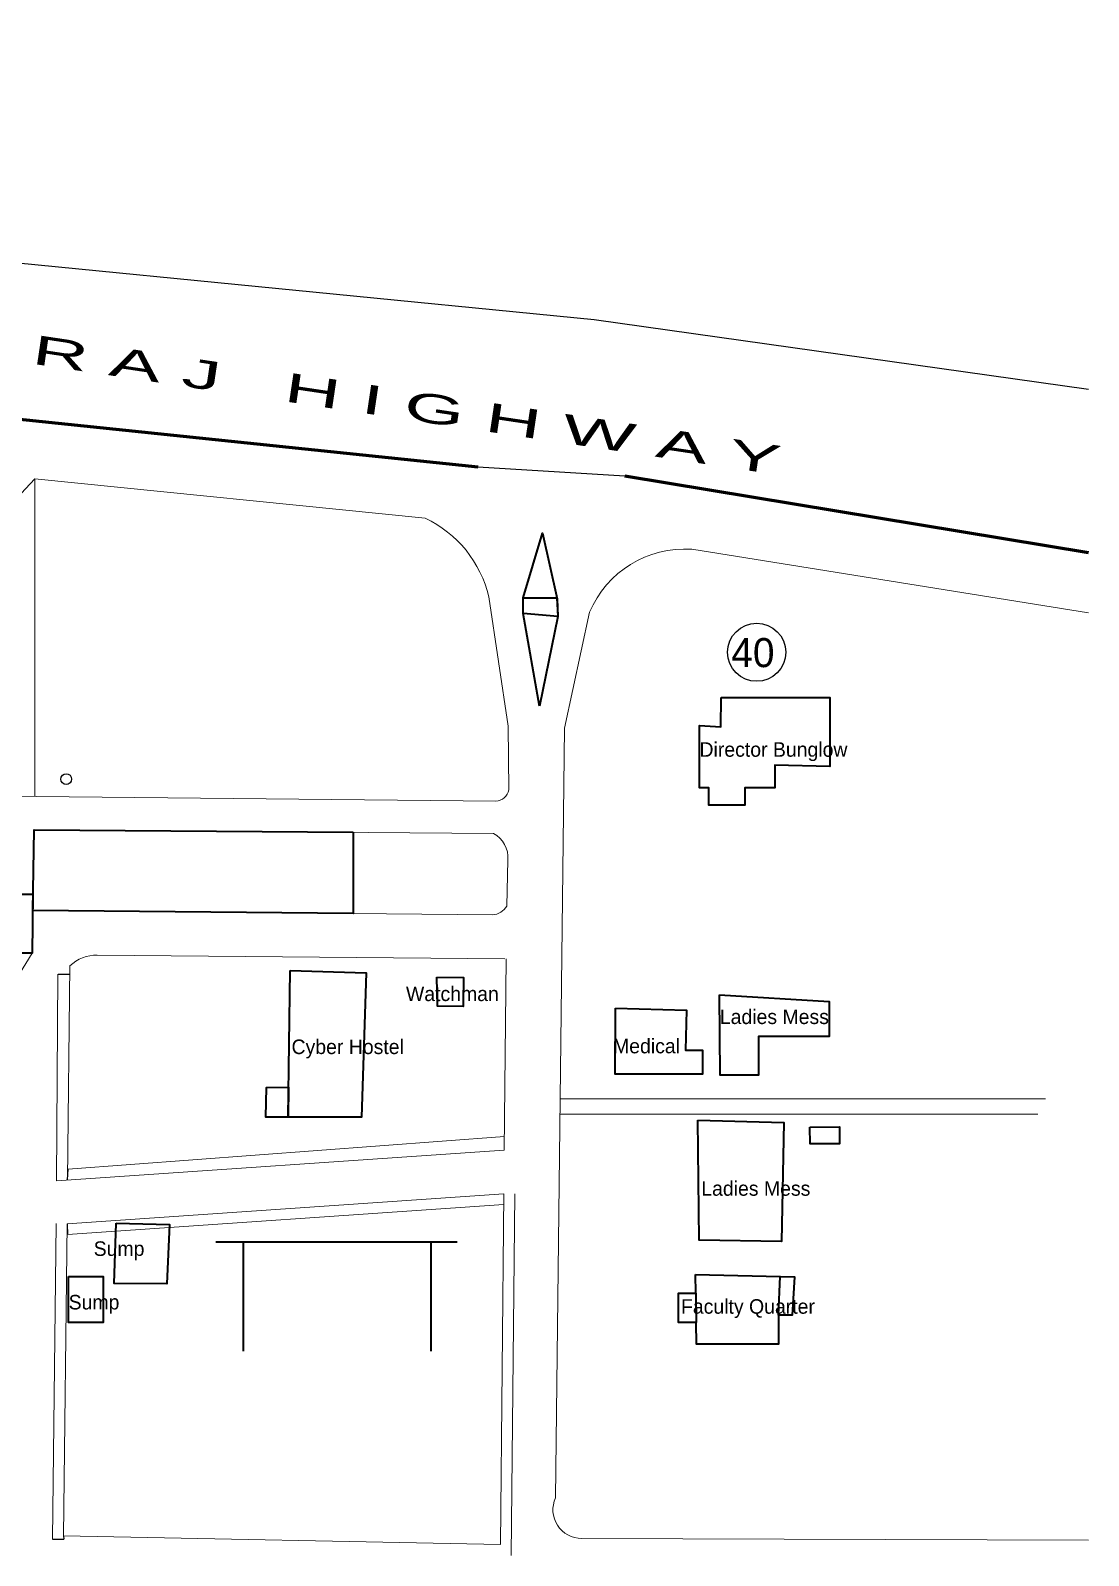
# Model space of a CAD drawing. Header units: millimetres. Extents: x -47 to 2833, y -462 to 688.
# Drawn here: x 1942 to 2087.6, y -265.8 to -56 of the extents above; entities that cross this region are included whole.
import ezdxf

# ---------------------------------------------------------------- set-up
doc = ezdxf.new("R2010")
doc.units = ezdxf.units.MM
doc.header["$LTSCALE"] = 0.1
doc.header["$MEASUREMENT"] = 0
doc.layers.add('BOUNDRY', color=140, linetype='Continuous', lineweight=18)
doc.layers.add('BUILT UP', color=1, linetype='Continuous', lineweight=35)
for name, color, linetype in [('H1', 254, 'Continuous'), ('TREE', 92, 'Continuous'), ('TXT', 7, 'Continuous')]:
    doc.layers.add(name, color=color, linetype=linetype)
doc.styles.get("Standard").update_dxf_attribs({"font": 'GOTHIC.TTF'})

msp = doc.modelspace()

# ---------------------------------------------------------------- linework, layer by layer
at = {"layer": 'BOUNDRY', "color": 140}
for p, q in [((1942.6013, -117.62447), (1922.26925, -139.40752)), ((1942.6013, -161.34119), (1942.6013, -117.62447)), ((1996.3521, -123.04493), (1942.6013, -117.62447)), ((2014.90863, -202.94774), (2081.72595, -202.94774)), ((2014.88448, -205.01854), (2080.64935, -205.01854)), ((1947.21021, -212.59086), (2007.24534, -208.09614)), ((1947.05603, -220.1068), (2007.16951, -216.00328)), ((1947.09645, -221.60625), (2007.15555, -217.45979))]:
    msp.add_line(p, q, dxfattribs=at)
at = {"layer": 'BOUNDRY', "color": 140, "lineweight": 60}
for points in [[(1766.2918, -92.52002), (1770.80768, -91.76624), (2003.58682, -115.96754)], [(2023.81698, -117.20613), (2087.62443, -127.74782)]]:
    msp.add_lwpolyline(points, dxfattribs=at)
at = {"layer": 'BOUNDRY', "color": 140}
for points in [[(1996.3521, -123.04493, -0.227875608), (2005.10406, -133.85771), (2007.76493, -151.65514), (2007.85093, -160.4046, -0.351017948), (2006.04152, -161.97147), (1902.17152, -160.93953)], [(2087.62443, -263.64577), (2017.87161, -263.40966, -0.543366722), (2014.2688, -257.81271), (2015.50353, -151.93538), (2018.97585, -135.98397, -0.321575117), (2033.02046, -127.32247)], [(1917.27437, -216.03334), (1939.13941, -215.98322, 0.252160444), (1940.34327, -213.54955), (1940.50335, -185.71132), (1942.2565, -182.88725), (1942.36951, -174.76241), (1936.05289, -174.76241), (1935.91598, -168.93132, 0.227626954), (1934.33703, -165.83141), (1897.53536, -165.46885, 0.30938706), (1892.39838, -168.91014), (1886.56091, -168.91014), (1886.56091, -162.37753), (1876.8154, -162.15764), (1876.59859, -168.75105), (1871.2915, -168.78386, 0.29579383), (1867.0422, -164.98973), (1829.27644, -164.87666, 0.126898083), (1827.84815, -168.64302), (1827.5882, -173.69434), (1821.05655, -173.69434), (1821.05655, -164.69864), (1774.85268, -164.16156)], [(1942.52256, -165.90043), (2005.72889, -166.41612, -0.292453441), (2007.73745, -170.05646), (2007.58776, -176.4136, -0.23474561), (2005.627, -177.62828), (1942.33088, -176.99926), (1942.52256, -165.90043)], [(2007.32099, -183.67995), (1951.22335, -183.14202, 0.194479038), (1947.44805, -184.62622), (1947.12253, -214.08829)], [(1945.79783, -185.75289), (1945.79783, -185.75289, 0.219651647), (1945.79783, -185.75289), (1945.62189, -214.19073), (2007.22722, -209.98538)]]:
    msp.add_lwpolyline(points, format="xyb", dxfattribs=at)
for points in [[(2033.02046, -127.32247), (2087.62443, -136.05101)], [(2007.22722, -209.98538), (2007.47945, -183.68146)], [(1947.05603, -220.1068), (1946.58148, -263.05685), (2006.70714, -264.22166), (2007.16951, -216.00328)], [(2008.19255, -265.75072), (2008.66944, -216.01766)], [(1945.55612, -220.09022), (1945.0766, -263.49024)]]:
    msp.add_lwpolyline(points, dxfattribs=at)
at = {"layer": 'BUILT UP', "color": 1}
for p, q in [((2000.72439, -222.63383), (1967.52439, -222.63383)), ((1971.34498, -237.63383), (1971.34498, -222.63383)), ((1997.12439, -222.63383), (1997.12439, -237.63383))]:
    msp.add_line(p, q, dxfattribs=at)
for points in [[(2012.07507, -148.90398), (2009.82026, -136.13716), (2009.82026, -134.00935), (2012.48284, -125.09726), (2014.49186, -134.13041), (2014.59577, -136.5531), (2012.07507, -148.90398)], [(2009.82026, -134.00935), (2014.46493, -134.00935), (2014.59577, -136.5531), (2009.82026, -136.13716), (2009.82026, -134.00935)], [(2037.07095, -147.72772), (2052.03131, -147.72323), (2052.00774, -157.198), (2044.47316, -157.0179), (2044.47316, -160.15173), (2040.32734, -160.15173), (2040.32734, -162.52913), (2035.38841, -162.52913), (2035.38841, -160.15173), (2034.09058, -160.15173), (2034.09058, -151.57871), (2037.04674, -151.75882), (2037.07095, -147.72772)], [(1986.42698, -166.25864), (1986.43576, -177.43756), (1942.3384, -176.99934), (1942.52256, -165.90043), (1986.42698, -166.25864)], [(1936.05289, -174.76241), (1942.36951, -174.76241), (1942.2565, -182.88725), (1935.90057, -182.88725), (1936.05289, -174.76241)], [(1977.7826, -185.26613), (1988.23729, -185.58181), (1987.59222, -205.45875), (1977.46918, -205.45875), (1977.7826, -185.26613)], [(1997.95358, -186.17889), (2001.62988, -186.21535), (2001.58775, -190.208), (1998.04976, -190.17066), (1997.95358, -186.17889)], [(2036.86453, -188.6092), (2051.91704, -189.52628), (2051.91704, -194.35626), (2042.18798, -194.35626), (2042.18798, -199.67535), (2036.92572, -199.67535), (2036.86453, -188.6092)], [(2022.54243, -190.45711), (2032.30604, -190.73426), (2032.15031, -196.22052), (2034.49616, -196.22052), (2034.49616, -199.52128), (2022.46452, -199.52128), (2022.54243, -190.45711)], [(1977.46918, -205.45875), (1974.39472, -205.45224), (1974.50117, -201.35224), (1977.53314, -201.33779), (1977.46918, -205.45875), (1974.39472, -205.45224)], [(2033.86697, -205.87704), (2045.69058, -206.1839), (2045.39834, -222.55004), (2034.02751, -222.347), (2033.86697, -205.87704)], [(2049.27406, -206.81321), (2053.34406, -206.76207), (2053.33747, -209.12326), (2049.31608, -209.12326), (2049.27406, -206.81321)], [(1953.79775, -220.03015), (1961.14321, -220.20017), (1960.80338, -228.35438), (1953.55035, -228.32721), (1953.79775, -220.03015)], [(2033.54364, -227.07272), (2047.18271, -227.42018), (2046.83497, -232.67059), (2044.98037, -232.67059), (2044.98037, -236.68561), (2033.65955, -236.68561), (2033.62091, -233.67434), (2031.18675, -233.71295), (2031.18675, -229.65932), (2033.58227, -229.65932), (2033.54364, -227.07272)], [(2044.98037, -232.67059), (2045.21487, -227.37005)], [(2033.58227, -229.65932), (2033.62091, -233.67434)]]:
    msp.add_lwpolyline(points, dxfattribs=at)
msp.add_lwpolyline([(1947.23393, -227.37028), (1952.01442, -227.37028), (1952.01442, -233.70707), (1947.23393, -233.70707)], close=True, dxfattribs=at)
at = {"layer": 'H1'}
for p, q in [((2003.58682, -115.96754), (2023.81698, -117.20613)), ((1945.8139, -185.75307), (1947.4354, -185.77098)), ((1947.12253, -214.08829), (1947.21021, -212.59086)), ((1947.05603, -220.1068), (1947.09645, -221.60625)), ((1945.0766, -263.49024), (1946.59369, -263.49024)), ((1946.58148, -263.05685), (1946.59369, -263.49024))]:
    msp.add_line(p, q, dxfattribs=at)
at = {"layer": 'TREE', "color": 1}
for p, q in [((1614.90777, -55.95016), (2019.60768, -95.73123)), ((2019.60768, -95.73123), (2087.62443, -105.30576))]:
    msp.add_line(p, q, dxfattribs=at)
msp.add_circle((2041.95936, -141.48415), 4, dxfattribs=at)
at = {"layer": 'TXT'}
msp.add_circle((1946.93913, -158.93891), 0.74404, dxfattribs=at)

# ---------------------------------------------------------------- texts
at = {"layer": 'TREE', "color": 1, "width": 2}
msp.add_text('S A N G L I   M I R A J   H I G H W A Y ', height=4, rotation=351.5243882, dxfattribs=at).set_placement((1862.10848, -89.85581))
at = {"layer": 'TXT'}
for s, height, p in [('40', 4, (2038.46414, -143.53562)), ('Director Bunglow', 2, (2034.09058, -155.86522)), ('Watchman', 2, (1993.69319, -189.47691)), ('Ladies Mess', 2, (2036.88681, -192.63747)), ('Cyber Hostel', 2, (1977.94999, -196.7666)), ('Medical', 2, (2022.19076, -196.66382)), ('Ladies Mess', 2, (2034.33476, -216.25894)), ('Sump', 2, (1950.72336, -224.53379)), ('Sump', 2, (1947.27529, -231.90034)), ('Faculty Quarter', 2, (2031.54536, -232.49039))]:
    msp.add_text(s, height=height, dxfattribs=at).set_placement(p)

doc.saveas('drawing.dxf')
